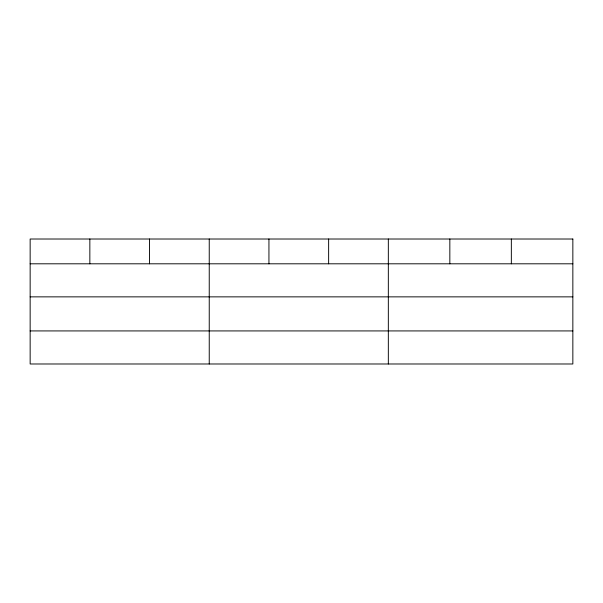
<?xml version="1.0" encoding="UTF-8"?>
<svg xmlns="http://www.w3.org/2000/svg" width="603" height="603" viewBox="0 0 603 603"><rect width="100%" height="100%" fill="white"/><g stroke="black" fill="none" stroke-linecap="round" stroke-linejoin="round"><path stroke-width="0.9" d="M30.15 263.805L572.85 263.805M30.15 296.864L572.85 296.864M30.15 330.926L572.85 330.926M511.344 239.014L511.344 263.805M449.838 239.014L449.838 263.805M388.332 239.014L388.332 363.986M328.635 239.014L328.635 263.805M268.938 239.014L268.938 263.805M209.241 239.014L209.241 363.986M149.544 239.014L149.544 263.805M89.847 239.014L89.847 263.805M572.85 239.014L30.15 239.014L30.15 363.986L572.85 363.986L572.85 239.014"/></g></svg>
